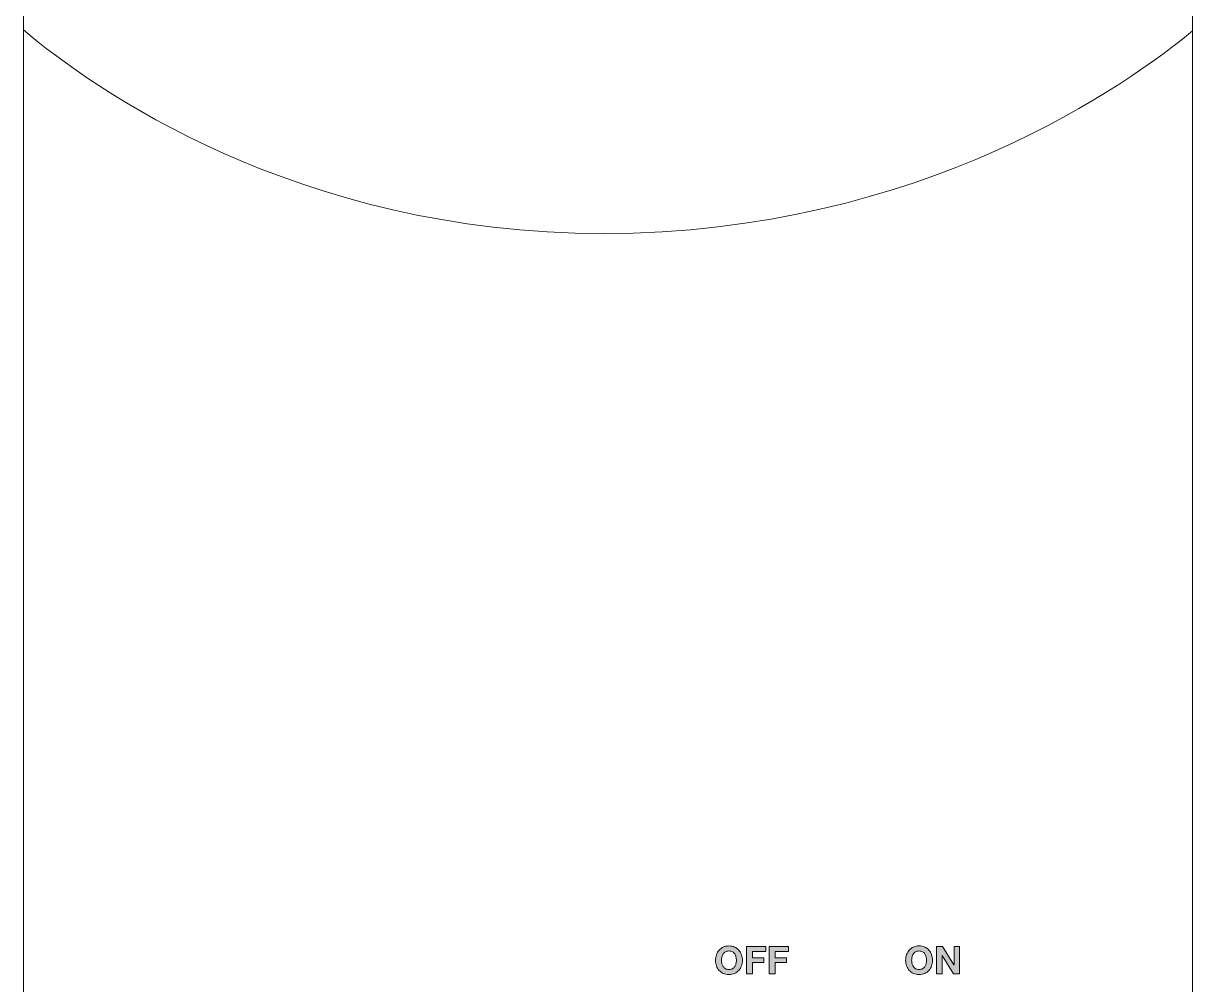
# Model space of a CAD drawing. Header units: millimetres. Extents: x -96603 to 124772, y -7961 to 34801.
# Drawn here: x 7438.4 to 7658.4, y 4871.3 to 5052.2 of the extents above; entities that cross this region are included whole.
import ezdxf

# ---------------------------------------------------------------- set-up
doc = ezdxf.new("R2010")
doc.units = ezdxf.units.MM
doc.layers.get('0').update_dxf_attribs({"lineweight": 15})

msp = doc.modelspace()

# ---------------------------------------------------------------- hatches: boundary and pattern name
h = msp.add_hatch(color=256)
h.paths.add_polyline_path([(7578.744, 4873.361), (7578.744, 4878.498), (7582.356, 4878.498), (7582.356, 4877.549), (7579.874, 4877.549), (7579.874, 4876.362), (7582.025, 4876.362), (7582.025, 4875.484), (7579.874, 4875.484), (7579.874, 4873.361)])
h.paths.add_polyline_path([(7574.478, 4873.361), (7574.478, 4878.498), (7578.09, 4878.498), (7578.09, 4877.549), (7575.608, 4877.549), (7575.608, 4876.362), (7577.759, 4876.362), (7577.759, 4875.484), (7575.608, 4875.484), (7575.608, 4873.361)])
edge = h.paths.add_edge_path(flags=16)
edge.add_spline(control_points=[(7569.862, 4876.563), (7569.812, 4876.352), (7569.787, 4876.134), (7569.787, 4875.908), (7569.787, 4875.693), (7569.812, 4875.483), (7569.862, 4875.279)], knot_values=[14, 14, 14, 14, 15, 15, 15, 16, 16, 16, 16], degree=3, periodic=0)
edge.add_spline(control_points=[(7569.862, 4875.279), (7569.913, 4875.075), (7569.993, 4874.892), (7570.103, 4874.728), (7570.214, 4874.565), (7570.357, 4874.434), (7570.535, 4874.337)], knot_values=[0, 0, 0, 0, 1, 1, 1, 2, 2, 2, 2], degree=3, periodic=0)
edge.add_spline(control_points=[(7570.535, 4874.337), (7570.713, 4874.238), (7570.928, 4874.189), (7571.183, 4874.189), (7571.437, 4874.189), (7571.653, 4874.238), (7571.83, 4874.337)], knot_values=[2, 2, 2, 2, 3, 3, 3, 4, 4, 4, 4], degree=3, periodic=0)
edge.add_spline(control_points=[(7571.83, 4874.337), (7572.007, 4874.434), (7572.151, 4874.565), (7572.262, 4874.728)], knot_values=[4, 4, 4, 4, 5, 5, 5, 5], degree=3, periodic=0)
edge.add_spline(control_points=[(7572.262, 4874.728), (7572.372, 4874.892), (7572.452, 4875.075), (7572.503, 4875.279), (7572.553, 4875.483), (7572.578, 4875.693), (7572.578, 4875.908), (7572.578, 4876.134), (7572.553, 4876.352), (7572.503, 4876.563)], knot_values=[5, 5, 5, 5, 6, 6, 6, 7, 7, 7, 8, 8, 8, 8], degree=3, periodic=0)
edge.add_spline(control_points=[(7572.503, 4876.563), (7572.452, 4876.774), (7572.372, 4876.962), (7572.262, 4877.128)], knot_values=[8, 8, 8, 8, 9, 9, 9, 9], degree=3, periodic=0)
edge.add_spline(control_points=[(7572.262, 4877.128), (7572.151, 4877.293), (7572.007, 4877.425), (7571.83, 4877.524)], knot_values=[9, 9, 9, 9, 10, 10, 10, 10], degree=3, periodic=0)
edge.add_spline(control_points=[(7571.83, 4877.524), (7571.653, 4877.622), (7571.437, 4877.671), (7571.183, 4877.671), (7570.928, 4877.671), (7570.713, 4877.622), (7570.535, 4877.524)], knot_values=[10, 10, 10, 10, 11, 11, 11, 12, 12, 12, 12], degree=3, periodic=0)
edge.add_spline(control_points=[(7570.535, 4877.524), (7570.357, 4877.425), (7570.214, 4877.293), (7570.103, 4877.128), (7569.993, 4876.962), (7569.913, 4876.774), (7569.862, 4876.563)], knot_values=[12, 12, 12, 12, 13, 13, 13, 14, 14, 14, 14], degree=3, periodic=0)
edge = h.paths.add_edge_path()
edge.add_spline(control_points=[(7568.83, 4876.977), (7568.715, 4876.648), (7568.657, 4876.292), (7568.657, 4875.908), (7568.657, 4875.534), (7568.715, 4875.185), (7568.83, 4874.862), (7568.945, 4874.538), (7569.111, 4874.256), (7569.326, 4874.016)], knot_values=[-16, -16, -16, -16, -15, -15, -15, -14, -14, -14, -13, -13, -13, -13], degree=3, periodic=0)
edge.add_spline(control_points=[(7569.326, 4874.016), (7569.542, 4873.776), (7569.807, 4873.588), (7570.121, 4873.451), (7570.435, 4873.315), (7570.789, 4873.246), (7571.183, 4873.246), (7571.581, 4873.246), (7571.936, 4873.315), (7572.247, 4873.451), (7572.559, 4873.588), (7572.823, 4873.776), (7573.039, 4874.016)], knot_values=[-13, -13, -13, -13, -12, -12, -12, -11, -11, -11, -10, -10, -10, -9, -9, -9, -9], degree=3, periodic=0)
edge.add_spline(control_points=[(7573.039, 4874.016), (7573.255, 4874.256), (7573.42, 4874.538), (7573.535, 4874.862), (7573.65, 4875.185), (7573.708, 4875.534), (7573.708, 4875.908), (7573.708, 4876.292), (7573.65, 4876.648), (7573.535, 4876.977), (7573.42, 4877.305), (7573.255, 4877.592), (7573.039, 4877.836)], knot_values=[-9, -9, -9, -9, -8, -8, -8, -7, -7, -7, -6, -6, -6, -5, -5, -5, -5], degree=3, periodic=0)
edge.add_spline(control_points=[(7573.039, 4877.836), (7572.823, 4878.082), (7572.559, 4878.273), (7572.247, 4878.413)], knot_values=[-5, -5, -5, -5, -4, -4, -4, -4], degree=3, periodic=0)
edge.add_spline(control_points=[(7572.247, 4878.413), (7571.936, 4878.551), (7571.581, 4878.621), (7571.183, 4878.621), (7570.789, 4878.621), (7570.435, 4878.551), (7570.121, 4878.413)], knot_values=[-4, -4, -4, -4, -3, -3, -3, -2, -2, -2, -2], degree=3, periodic=0)
edge.add_spline(control_points=[(7570.121, 4878.413), (7569.807, 4878.273), (7569.542, 4878.082), (7569.326, 4877.836)], knot_values=[-2, -2, -2, -2, -1, -1, -1, -1], degree=3, periodic=0)
edge.add_spline(control_points=[(7569.326, 4877.836), (7569.111, 4877.592), (7568.945, 4877.305), (7568.83, 4876.977)], knot_values=[-1, -1, -1, -1, 0, 0, 0, 0], degree=3, periodic=0)
h = msp.add_hatch(color=256)
h.paths.add_polyline_path([(7610.247, 4878.503), (7610.247, 4873.366), (7611.305, 4873.366), (7611.305, 4876.805), (7611.319, 4876.805), (7613.456, 4873.366), (7614.586, 4873.366), (7614.586, 4878.503), (7613.528, 4878.503), (7613.528, 4875.057), (7613.514, 4875.057), (7611.369, 4878.503)])
edge = h.paths.add_edge_path(flags=16)
edge.add_spline(control_points=[(7605.632, 4876.568), (7605.581, 4876.357), (7605.556, 4876.138), (7605.556, 4875.913), (7605.556, 4875.697), (7605.581, 4875.487), (7605.632, 4875.284)], knot_values=[14, 14, 14, 14, 15, 15, 15, 16, 16, 16, 16], degree=3, periodic=0)
edge.add_spline(control_points=[(7605.632, 4875.284), (7605.682, 4875.08), (7605.762, 4874.896), (7605.873, 4874.733), (7605.983, 4874.57), (7606.127, 4874.439), (7606.304, 4874.341)], knot_values=[0, 0, 0, 0, 1, 1, 1, 2, 2, 2, 2], degree=3, periodic=0)
edge.add_spline(control_points=[(7606.304, 4874.341), (7606.482, 4874.243), (7606.698, 4874.194), (7606.952, 4874.194), (7607.206, 4874.194), (7607.422, 4874.243), (7607.599, 4874.341)], knot_values=[2, 2, 2, 2, 3, 3, 3, 4, 4, 4, 4], degree=3, periodic=0)
edge.add_spline(control_points=[(7607.599, 4874.341), (7607.777, 4874.439), (7607.921, 4874.57), (7608.031, 4874.733)], knot_values=[4, 4, 4, 4, 5, 5, 5, 5], degree=3, periodic=0)
edge.add_spline(control_points=[(7608.031, 4874.733), (7608.141, 4874.896), (7608.222, 4875.08), (7608.272, 4875.284), (7608.322, 4875.487), (7608.348, 4875.697), (7608.348, 4875.913), (7608.348, 4876.138), (7608.322, 4876.357), (7608.272, 4876.568)], knot_values=[5, 5, 5, 5, 6, 6, 6, 7, 7, 7, 8, 8, 8, 8], degree=3, periodic=0)
edge.add_spline(control_points=[(7608.272, 4876.568), (7608.222, 4876.779), (7608.141, 4876.967), (7608.031, 4877.133)], knot_values=[8, 8, 8, 8, 9, 9, 9, 9], degree=3, periodic=0)
edge.add_spline(control_points=[(7608.031, 4877.133), (7607.921, 4877.298), (7607.777, 4877.43), (7607.599, 4877.528)], knot_values=[9, 9, 9, 9, 10, 10, 10, 10], degree=3, periodic=0)
edge.add_spline(control_points=[(7607.599, 4877.528), (7607.422, 4877.626), (7607.206, 4877.676), (7606.952, 4877.676), (7606.698, 4877.676), (7606.482, 4877.626), (7606.304, 4877.528)], knot_values=[10, 10, 10, 10, 11, 11, 11, 12, 12, 12, 12], degree=3, periodic=0)
edge.add_spline(control_points=[(7606.304, 4877.528), (7606.127, 4877.43), (7605.983, 4877.298), (7605.873, 4877.133), (7605.762, 4876.967), (7605.682, 4876.779), (7605.632, 4876.568)], knot_values=[12, 12, 12, 12, 13, 13, 13, 14, 14, 14, 14], degree=3, periodic=0)
edge = h.paths.add_edge_path()
edge.add_spline(control_points=[(7604.599, 4876.982), (7604.484, 4876.653), (7604.426, 4876.297), (7604.426, 4875.913), (7604.426, 4875.539), (7604.484, 4875.19), (7604.599, 4874.866), (7604.714, 4874.543), (7604.88, 4874.261), (7605.096, 4874.021)], knot_values=[-16, -16, -16, -16, -15, -15, -15, -14, -14, -14, -13, -13, -13, -13], degree=3, periodic=0)
edge.add_spline(control_points=[(7605.096, 4874.021), (7605.312, 4873.781), (7605.576, 4873.593), (7605.89, 4873.456), (7606.205, 4873.319), (7606.558, 4873.251), (7606.952, 4873.251), (7607.35, 4873.251), (7607.705, 4873.319), (7608.017, 4873.456), (7608.329, 4873.593), (7608.592, 4873.781), (7608.808, 4874.021)], knot_values=[-13, -13, -13, -13, -12, -12, -12, -11, -11, -11, -10, -10, -10, -9, -9, -9, -9], degree=3, periodic=0)
edge.add_spline(control_points=[(7608.808, 4874.021), (7609.024, 4874.261), (7609.189, 4874.543), (7609.304, 4874.866), (7609.42, 4875.19), (7609.477, 4875.539), (7609.477, 4875.913), (7609.477, 4876.297), (7609.42, 4876.653), (7609.304, 4876.982), (7609.189, 4877.31), (7609.024, 4877.597), (7608.808, 4877.841)], knot_values=[-9, -9, -9, -9, -8, -8, -8, -7, -7, -7, -6, -6, -6, -5, -5, -5, -5], degree=3, periodic=0)
edge.add_spline(control_points=[(7608.808, 4877.841), (7608.592, 4878.086), (7608.329, 4878.277), (7608.017, 4878.417)], knot_values=[-5, -5, -5, -5, -4, -4, -4, -4], degree=3, periodic=0)
edge.add_spline(control_points=[(7608.017, 4878.417), (7607.705, 4878.556), (7607.35, 4878.626), (7606.952, 4878.626), (7606.558, 4878.626), (7606.205, 4878.556), (7605.89, 4878.417)], knot_values=[-4, -4, -4, -4, -3, -3, -3, -2, -2, -2, -2], degree=3, periodic=0)
edge.add_spline(control_points=[(7605.89, 4878.417), (7605.576, 4878.277), (7605.312, 4878.086), (7605.096, 4877.841)], knot_values=[-2, -2, -2, -2, -1, -1, -1, -1], degree=3, periodic=0)
edge.add_spline(control_points=[(7605.096, 4877.841), (7604.88, 4877.597), (7604.714, 4877.31), (7604.599, 4876.982)], knot_values=[-1, -1, -1, -1, 0, 0, 0, 0], degree=3, periodic=0)

# ---------------------------------------------------------------- linework, layer by layer
for p, q in [((7438.421, 4672.447), (7438.421, 5422.447)), ((7658.421, 4672.447), (7658.421, 5422.447)), ((7574.478, 4878.498), (7578.09, 4878.498)), ((7574.478, 4873.361), (7574.478, 4878.498)), ((7575.608, 4877.549), (7575.608, 4876.362)), ((7578.09, 4877.549), (7575.608, 4877.549)), ((7578.09, 4878.498), (7578.09, 4877.549)), ((7578.744, 4873.361), (7578.744, 4878.498)), ((7578.744, 4878.498), (7582.356, 4878.498)), ((7579.874, 4877.549), (7579.874, 4876.362)), ((7582.356, 4877.549), (7579.874, 4877.549)), ((7582.356, 4878.498), (7582.356, 4877.549)), ((7610.247, 4878.503), (7611.369, 4878.503)), ((7610.247, 4873.366), (7610.247, 4878.503)), ((7611.369, 4878.503), (7613.514, 4875.057)), ((7613.528, 4878.503), (7614.586, 4878.503)), ((7613.528, 4875.057), (7613.528, 4878.503)), ((7614.586, 4878.503), (7614.586, 4873.366)), ((7575.608, 4876.362), (7577.759, 4876.362)), ((7575.608, 4875.484), (7575.608, 4873.361)), ((7577.759, 4875.484), (7575.608, 4875.484)), ((7577.759, 4876.362), (7577.759, 4875.484)), ((7579.874, 4876.362), (7582.025, 4876.362)), ((7579.874, 4875.484), (7579.874, 4873.361)), ((7582.025, 4875.484), (7579.874, 4875.484)), ((7582.025, 4876.362), (7582.025, 4875.484)), ((7611.305, 4876.805), (7611.305, 4873.366)), ((7611.319, 4876.805), (7611.305, 4876.805)), ((7613.456, 4873.366), (7611.319, 4876.805)), ((7575.608, 4873.361), (7574.478, 4873.361)), ((7579.874, 4873.361), (7578.744, 4873.361)), ((7611.305, 4873.366), (7610.247, 4873.366)), ((7614.586, 4873.366), (7613.456, 4873.366)), ((7613.514, 4875.057), (7613.528, 4875.057))]:
    msp.add_line(p, q)
for points, knots in [([(7658.421, 5050.774), (7646.969, 5041.248), (7607.591, 5012.646), (7547.591, 5012.646), (7489.655, 5012.646), (7451.347, 5040.051), (7438.421, 5050.931)], [3.1665302, 3.1665302, 3.1665302, 3.1665302, 4, 4, 4, 4.801495, 4.801495, 4.801495, 4.801495]), ([(7570.535, 4877.524), (7570.357, 4877.425), (7570.214, 4877.293), (7570.103, 4877.128), (7569.993, 4876.962), (7569.913, 4876.774), (7569.862, 4876.563)], [12, 12, 12, 12, 13, 13, 13, 14, 14, 14, 14]), ([(7570.121, 4878.413), (7570.435, 4878.551), (7570.789, 4878.621), (7571.183, 4878.621), (7571.581, 4878.621), (7571.936, 4878.551), (7572.247, 4878.413)], [2, 2, 2, 2, 3, 3, 3, 4, 4, 4, 4]), ([(7571.83, 4877.524), (7571.653, 4877.622), (7571.437, 4877.671), (7571.183, 4877.671), (7570.928, 4877.671), (7570.713, 4877.622), (7570.535, 4877.524)], [10, 10, 10, 10, 11, 11, 11, 12, 12, 12, 12]), ([(7573.039, 4877.836), (7573.255, 4877.592), (7573.42, 4877.305), (7573.535, 4876.977), (7573.65, 4876.648), (7573.708, 4876.292), (7573.708, 4875.908), (7573.708, 4875.534), (7573.65, 4875.185), (7573.535, 4874.862), (7573.42, 4874.538), (7573.255, 4874.256), (7573.039, 4874.016)], [5, 5, 5, 5, 6, 6, 6, 7, 7, 7, 8, 8, 8, 9, 9, 9, 9]), ([(7606.304, 4877.528), (7606.127, 4877.43), (7605.983, 4877.298), (7605.873, 4877.133), (7605.762, 4876.967), (7605.682, 4876.779), (7605.632, 4876.568)], [12, 12, 12, 12, 13, 13, 13, 14, 14, 14, 14]), ([(7605.89, 4878.417), (7606.205, 4878.556), (7606.558, 4878.626), (7606.952, 4878.626), (7607.35, 4878.626), (7607.705, 4878.556), (7608.017, 4878.417)], [2, 2, 2, 2, 3, 3, 3, 4, 4, 4, 4]), ([(7607.599, 4877.528), (7607.422, 4877.626), (7607.206, 4877.676), (7606.952, 4877.676), (7606.698, 4877.676), (7606.482, 4877.626), (7606.304, 4877.528)], [10, 10, 10, 10, 11, 11, 11, 12, 12, 12, 12]), ([(7608.808, 4877.841), (7609.024, 4877.597), (7609.189, 4877.31), (7609.304, 4876.982), (7609.42, 4876.653), (7609.477, 4876.297), (7609.477, 4875.913), (7609.477, 4875.539), (7609.42, 4875.19), (7609.304, 4874.866), (7609.189, 4874.543), (7609.024, 4874.261), (7608.808, 4874.021)], [5, 5, 5, 5, 6, 6, 6, 7, 7, 7, 8, 8, 8, 9, 9, 9, 9]), ([(7569.326, 4874.016), (7569.111, 4874.256), (7568.945, 4874.538), (7568.83, 4874.862), (7568.715, 4875.185), (7568.657, 4875.534), (7568.657, 4875.908), (7568.657, 4876.292), (7568.715, 4876.648), (7568.83, 4876.977)], [13, 13, 13, 13, 14, 14, 14, 15, 15, 15, 16, 16, 16, 16]), ([(7569.862, 4876.563), (7569.812, 4876.352), (7569.787, 4876.134), (7569.787, 4875.908), (7569.787, 4875.693), (7569.812, 4875.483), (7569.862, 4875.279)], [14, 14, 14, 14, 15, 15, 15, 16, 16, 16, 16]), ([(7569.862, 4875.279), (7569.913, 4875.075), (7569.993, 4874.892), (7570.103, 4874.728), (7570.214, 4874.565), (7570.357, 4874.434), (7570.535, 4874.337)], [0, 0, 0, 0, 1, 1, 1, 2, 2, 2, 2]), ([(7572.262, 4874.728), (7572.372, 4874.892), (7572.452, 4875.075), (7572.503, 4875.279), (7572.553, 4875.483), (7572.578, 4875.693), (7572.578, 4875.908), (7572.578, 4876.134), (7572.553, 4876.352), (7572.503, 4876.563)], [5, 5, 5, 5, 6, 6, 6, 7, 7, 7, 8, 8, 8, 8]), ([(7605.096, 4874.021), (7604.88, 4874.261), (7604.714, 4874.543), (7604.599, 4874.866), (7604.484, 4875.19), (7604.426, 4875.539), (7604.426, 4875.913), (7604.426, 4876.297), (7604.484, 4876.653), (7604.599, 4876.982)], [13, 13, 13, 13, 14, 14, 14, 15, 15, 15, 16, 16, 16, 16]), ([(7605.632, 4876.568), (7605.581, 4876.357), (7605.556, 4876.138), (7605.556, 4875.913), (7605.556, 4875.697), (7605.581, 4875.487), (7605.632, 4875.284)], [14, 14, 14, 14, 15, 15, 15, 16, 16, 16, 16]), ([(7605.632, 4875.284), (7605.682, 4875.08), (7605.762, 4874.896), (7605.873, 4874.733), (7605.983, 4874.57), (7606.127, 4874.439), (7606.304, 4874.341)], [0, 0, 0, 0, 1, 1, 1, 2, 2, 2, 2]), ([(7608.031, 4874.733), (7608.141, 4874.896), (7608.222, 4875.08), (7608.272, 4875.284), (7608.322, 4875.487), (7608.348, 4875.697), (7608.348, 4875.913), (7608.348, 4876.138), (7608.322, 4876.357), (7608.272, 4876.568)], [5, 5, 5, 5, 6, 6, 6, 7, 7, 7, 8, 8, 8, 8]), ([(7573.039, 4874.016), (7572.823, 4873.776), (7572.559, 4873.588), (7572.247, 4873.451), (7571.936, 4873.315), (7571.581, 4873.246), (7571.183, 4873.246), (7570.789, 4873.246), (7570.435, 4873.315), (7570.121, 4873.451), (7569.807, 4873.588), (7569.542, 4873.776), (7569.326, 4874.016)], [9, 9, 9, 9, 10, 10, 10, 11, 11, 11, 12, 12, 12, 13, 13, 13, 13]), ([(7570.535, 4874.337), (7570.713, 4874.238), (7570.928, 4874.189), (7571.183, 4874.189), (7571.437, 4874.189), (7571.653, 4874.238), (7571.83, 4874.337)], [2, 2, 2, 2, 3, 3, 3, 4, 4, 4, 4]), ([(7608.808, 4874.021), (7608.592, 4873.781), (7608.329, 4873.593), (7608.017, 4873.456), (7607.705, 4873.319), (7607.35, 4873.251), (7606.952, 4873.251), (7606.558, 4873.251), (7606.205, 4873.319), (7605.89, 4873.456), (7605.576, 4873.593), (7605.312, 4873.781), (7605.096, 4874.021)], [9, 9, 9, 9, 10, 10, 10, 11, 11, 11, 12, 12, 12, 13, 13, 13, 13]), ([(7606.304, 4874.341), (7606.482, 4874.243), (7606.698, 4874.194), (7606.952, 4874.194), (7607.206, 4874.194), (7607.422, 4874.243), (7607.599, 4874.341)], [2, 2, 2, 2, 3, 3, 3, 4, 4, 4, 4])]:
    msp.add_open_spline(points, degree=3, knots=knots)
for points in [[(7568.83, 4876.977), (7568.945, 4877.305), (7569.111, 4877.592), (7569.326, 4877.836)], [(7569.326, 4877.836), (7569.542, 4878.082), (7569.807, 4878.273), (7570.121, 4878.413)], [(7572.262, 4877.128), (7572.151, 4877.293), (7572.007, 4877.425), (7571.83, 4877.524)], [(7572.247, 4878.413), (7572.559, 4878.273), (7572.823, 4878.082), (7573.039, 4877.836)], [(7604.599, 4876.982), (7604.714, 4877.31), (7604.88, 4877.597), (7605.096, 4877.841)], [(7605.096, 4877.841), (7605.312, 4878.086), (7605.576, 4878.277), (7605.89, 4878.417)], [(7608.031, 4877.133), (7607.921, 4877.298), (7607.777, 4877.43), (7607.599, 4877.528)], [(7608.017, 4878.417), (7608.329, 4878.277), (7608.592, 4878.086), (7608.808, 4877.841)], [(7572.503, 4876.563), (7572.452, 4876.774), (7572.372, 4876.962), (7572.262, 4877.128)], [(7608.272, 4876.568), (7608.222, 4876.779), (7608.141, 4876.967), (7608.031, 4877.133)], [(7571.83, 4874.337), (7572.007, 4874.434), (7572.151, 4874.565), (7572.262, 4874.728)], [(7607.599, 4874.341), (7607.777, 4874.439), (7607.921, 4874.57), (7608.031, 4874.733)]]:
    msp.add_open_spline(points, degree=3)

doc.saveas('drawing.dxf')
